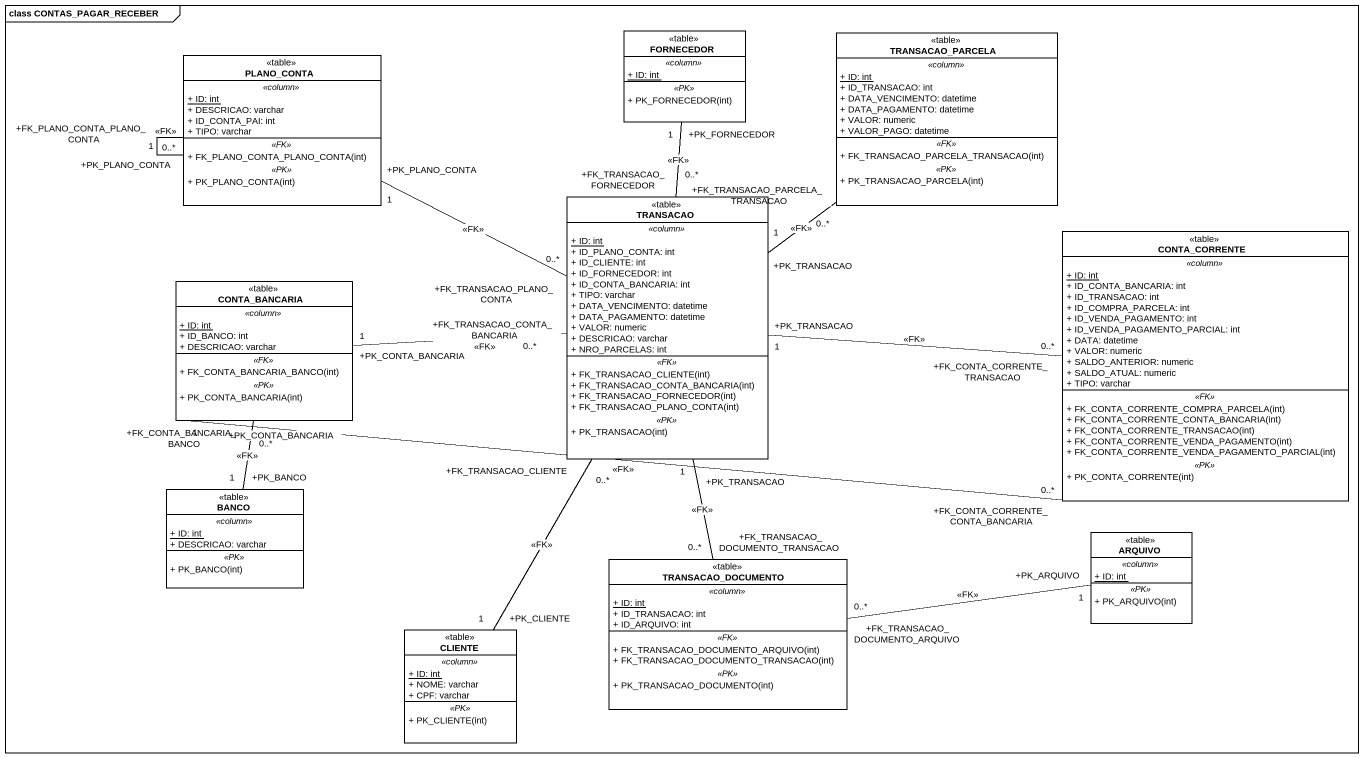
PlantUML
@startuml
mainframe class CONTAS_PAGAR_RECEBER
hide circle
hide empty members
skinparam classAttributeIconSize 0
class FORNECEDOR <<table>> {
  .. <<column>> ..
  {static} + ID: int
  .. <<PK>> ..
  + PK_FORNECEDOR(int)
}
class TRANSACAO_PARCELA <<table>> {
  .. <<column>> ..
  {static} + ID: int
  + ID_TRANSACAO: int
  + DATA_VENCIMENTO: datetime
  + DATA_PAGAMENTO: datetime
  + VALOR: numeric
  + VALOR_PAGO: datetime
  .. <<FK>> ..
  + FK_TRANSACAO_PARCELA_TRANSACAO(int)
  .. <<PK>> ..
  + PK_TRANSACAO_PARCELA(int)
}
class PLANO_CONTA <<table>> {
  .. <<column>> ..
  {static} + ID: int
  + DESCRICAO: varchar
  + ID_CONTA_PAI: int
  + TIPO: varchar
  .. <<FK>> ..
  + FK_PLANO_CONTA_PLANO_CONTA(int)
  .. <<PK>> ..
  + PK_PLANO_CONTA(int)
}
class TRANSACAO <<table>> {
  .. <<column>> ..
  {static} + ID: int
  + ID_PLANO_CONTA: int
  + ID_CLIENTE: int
  + ID_FORNECEDOR: int
  + ID_CONTA_BANCARIA: int
  + TIPO: varchar
  + DATA_VENCIMENTO: datetime
  + DATA_PAGAMENTO: datetime
  + VALOR: numeric
  + DESCRICAO: varchar
  + NRO_PARCELAS: int
  .. <<FK>> ..
  + FK_TRANSACAO_CLIENTE(int)
  + FK_TRANSACAO_CONTA_BANCARIA(int)
  + FK_TRANSACAO_FORNECEDOR(int)
  + FK_TRANSACAO_PLANO_CONTA(int)
  .. <<PK>> ..
  + PK_TRANSACAO(int)
}
class CONTA_CORRENTE <<table>> {
  .. <<column>> ..
  {static} + ID: int
  + ID_CONTA_BANCARIA: int
  + ID_TRANSACAO: int
  + ID_COMPRA_PARCELA: int
  + ID_VENDA_PAGAMENTO: int
  + ID_VENDA_PAGAMENTO_PARCIAL: int
  + DATA: datetime
  + VALOR: numeric
  + SALDO_ANTERIOR: numeric
  + SALDO_ATUAL: numeric
  + TIPO: varchar
  .. <<FK>> ..
  + FK_CONTA_CORRENTE_COMPRA_PARCELA(int)
  + FK_CONTA_CORRENTE_CONTA_BANCARIA(int)
  + FK_CONTA_CORRENTE_TRANSACAO(int)
  + FK_CONTA_CORRENTE_VENDA_PAGAMENTO(int)
  + FK_CONTA_CORRENTE_VENDA_PAGAMENTO_PARCIAL(int)
  .. <<PK>> ..
  + PK_CONTA_CORRENTE(int)
}
class CONTA_BANCARIA <<table>> {
  .. <<column>> ..
  {static} + ID: int
  + ID_BANCO: int
  + DESCRICAO: varchar
  .. <<FK>> ..
  + FK_CONTA_BANCARIA_BANCO(int)
  .. <<PK>> ..
  + PK_CONTA_BANCARIA(int)
}
class BANCO <<table>> {
  .. <<column>> ..
  {static} + ID: int
  + DESCRICAO: varchar
  .. <<PK>> ..
  + PK_BANCO(int)
}
class ARQUIVO <<table>> {
  .. <<column>> ..
  {static} + ID: int
  .. <<PK>> ..
  + PK_ARQUIVO(int)
}
class TRANSACAO_DOCUMENTO <<table>> {
  .. <<column>> ..
  {static} + ID: int
  + ID_TRANSACAO: int
  + ID_ARQUIVO: int
  .. <<FK>> ..
  + FK_TRANSACAO_DOCUMENTO_ARQUIVO(int)
  + FK_TRANSACAO_DOCUMENTO_TRANSACAO(int)
  .. <<PK>> ..
  + PK_TRANSACAO_DOCUMENTO(int)
}
class CLIENTE <<table>> {
  .. <<column>> ..
  {static} + ID: int
  + NOME: varchar
  + CPF: varchar
  .. <<PK>> ..
  + PK_CLIENTE(int)
}
TRANSACAO_PARCELA "+FK_TRANSACAO_PARCELA_TRANSACAO\n0..*" -- "+PK_TRANSACAO\n1" TRANSACAO : <<FK>>
PLANO_CONTA "+FK_PLANO_CONTA_PLANO_CONTA\n0..*" -- "+PK_PLANO_CONTA\n1" PLANO_CONTA : <<FK>>
TRANSACAO "+FK_TRANSACAO_FORNECEDOR\n0..*" -up- "+PK_FORNECEDOR\n1" FORNECEDOR : <<FK>>
TRANSACAO "+FK_TRANSACAO_PLANO_CONTA\n0..*" -left- "+PK_PLANO_CONTA\n1" PLANO_CONTA : <<FK>>
TRANSACAO "+FK_TRANSACAO_CONTA_BANCARIA\n0..*" -left- "+PK_CONTA_BANCARIA\n1" CONTA_BANCARIA : <<FK>>
TRANSACAO "+FK_TRANSACAO_CLIENTE\n0..*" -- "+PK_CLIENTE\n1" CLIENTE : <<FK>>
CONTA_CORRENTE "+FK_CONTA_CORRENTE_TRANSACAO\n0..*" -left- "+PK_TRANSACAO\n1" TRANSACAO : <<FK>>
CONTA_CORRENTE "+FK_CONTA_CORRENTE_CONTA_BANCARIA\n0..*" -left- "+PK_CONTA_BANCARIA\n1" CONTA_BANCARIA : <<FK>>
CONTA_BANCARIA "+FK_CONTA_BANCARIA_BANCO\n0..*" -- "+PK_BANCO\n1" BANCO : <<FK>>
TRANSACAO_DOCUMENTO "+FK_TRANSACAO_DOCUMENTO_TRANSACAO\n0..*" -up- "+PK_TRANSACAO\n1" TRANSACAO : <<FK>>
TRANSACAO_DOCUMENTO "+FK_TRANSACAO_DOCUMENTO_ARQUIVO\n0..*" -right- "+PK_ARQUIVO\n1" ARQUIVO : <<FK>>
@enduml
